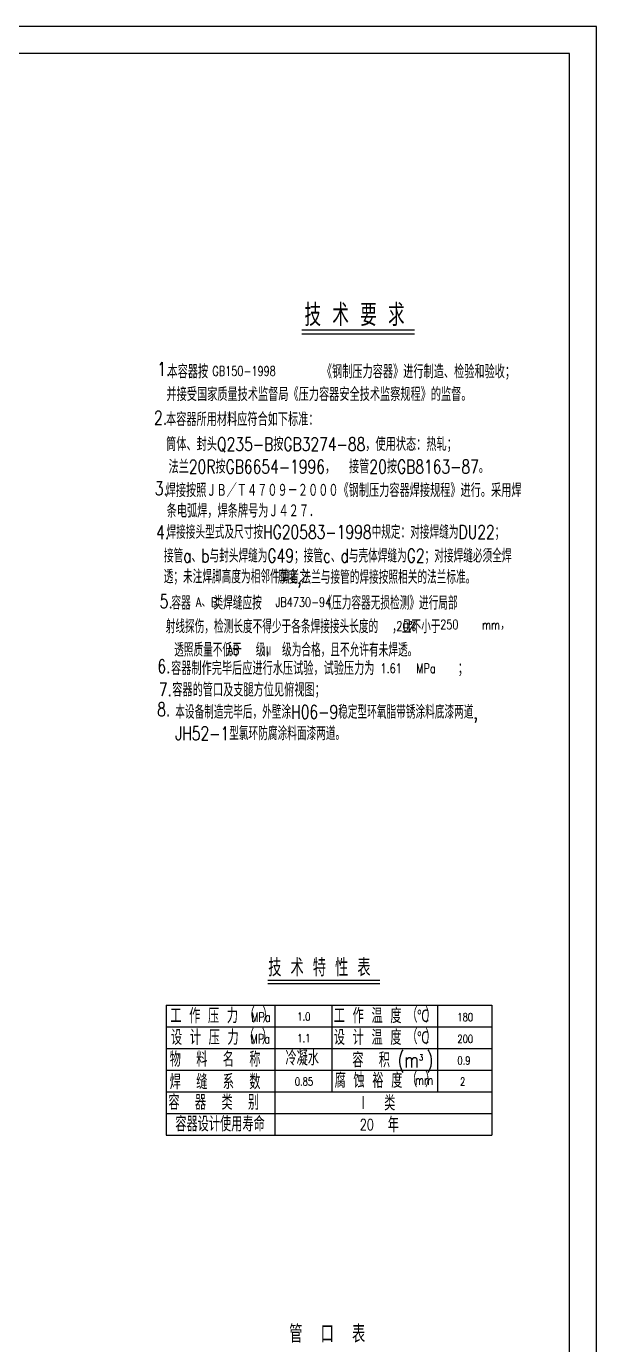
# Model space of a CAD drawing. Extents: x 0 to 5883, y 0 to 2523.
# Drawn here: x 1151 to 1782, y 1064 to 2523 of the extents above; entities that cross this region are included whole.
import ezdxf

# ---------------------------------------------------------------- set-up
doc = ezdxf.new("R2010")
doc.units = 0
doc.header["$LTSCALE"] = 30
doc.header["$MEASUREMENT"] = 0
for name, color, linetype in [('24', 2, 'CONTINUOUS'), ('44', 4, 'CONTINUOUS'), ('YHBORD', 7, 'CONTINUOUS'), ('YHDIM', 1, 'CONTINUOUS'), ('YHSOLID', 7, 'CONTINUOUS'), ('YHTEXT', 3, 'CONTINUOUS'), ('YHTHIN', 1, 'CONTINUOUS')]:
    doc.layers.add(name, color=color, linetype=linetype)
doc.styles.add('HZKT', font='ROMANS', dxfattribs={"width": 0.75, "bigfont": 'HZKT'})
doc.styles.add('SIMPLEX', font='romans.shx', dxfattribs={"width": 0.75, "bigfont": 'hztxt.shx'})
doc.styles.add('UMHZ', font='ROMANS.shx', dxfattribs={"width": 0.75, "bigfont": 'gbcbig.shx'})

# ---------------------------------------------------------------- blocks, each defined once
blk = doc.blocks.new('A$C312A28C5')
at = {"layer": 'YHTEXT', "style": 'SIMPLEX', "width": 0.75}
blk.add_text('8.', height=100, dxfattribs=at).set_placement((0, 178.4))
at = {"layer": 'YHTEXT', "color": 3, "style": 'UMHZ', "width": 0.75}
for s, p in [('本设备制造完毕后，外壁涂H06-9稳定型环氧脂带锈涂料底漆两道,', (132.6, 158.2)), ('JH52-1型氯环防腐涂料面漆两道。', (132.6, 0))]:
    blk.add_text(s, height=100, dxfattribs=at).set_placement(p)

msp = doc.modelspace()

# ---------------------------------------------------------------- linework, layer by layer
at = {"layer": '24'}
msp.add_line((1455.69, 2182.51), (1580.67, 2182.51), dxfattribs=at)
at = {"layer": '44'}
msp.add_line((1455.69, 2187.01), (1580.67, 2187.01), dxfattribs=at)
at = {"layer": 'YHBORD', "color": 1}
msp.add_lwpolyline([(0, 0), (1782, 0), (1782, 2523), (0, 2523)], close=True, dxfattribs=at)
at = {"layer": 'YHBORD'}
msp.add_lwpolyline([(75, 30), (1752, 30), (1752, 2493), (75, 2493)], close=True, dxfattribs=at)
at = {"layer": 'YHSOLID'}
for p, q in [((1418.2, 1467.07), (1542.28, 1467.07)), ((1305.91, 1439.53), (1665.91, 1439.53)), ((1305.91, 1439.53), (1305.91, 1295.53)), ((1665.91, 1439.53), (1665.91, 1295.53)), ((1305.91, 1295.53), (1665.91, 1295.53))]:
    msp.add_line(p, q, dxfattribs=at)
at = {"layer": 'YHTEXT'}
msp.add_line((1418.2, 1463.47), (1542.28, 1463.47), dxfattribs=at)
at = {"layer": 'YHTHIN'}
for p, q in [((1425.91, 1439.53), (1425.91, 1295.53)), ((1489.2, 1439.53), (1489.2, 1367.53)), ((1605.91, 1439.53), (1605.91, 1367.53)), ((1305.91, 1415.53), (1665.91, 1415.53)), ((1305.91, 1391.53), (1665.91, 1391.53)), ((1305.91, 1367.53), (1665.91, 1367.53)), ((1489.2, 1367.53), (1489.2, 1343.53)), ((1605.91, 1367.53), (1605.91, 1343.53)), ((1305.91, 1343.53), (1665.91, 1343.53)), ((1305.91, 1319.53), (1665.91, 1319.53))]:
    msp.add_line(p, q, dxfattribs=at)

# ---------------------------------------------------------------- block references
at = {"layer": 'YHTEXT', "xscale": 0.15, "yscale": 0.15, "zscale": 0.15}
msp.add_blockref('A$C312A28C5', (1295.89, 1732.71), dxfattribs=at)

# ---------------------------------------------------------------- texts
at = {"layer": 'YHDIM', "style": 'HZKT', "width": 0.75}
msp.add_text('3', height=6.55, dxfattribs=at).set_placement((1585.63, 1378.17))
at = {"layer": 'YHTEXT', "width": 0.75}
for s, height, style, p in [('技 术 要 求', 24.375, 'SIMPLEX', (1458.81, 2191.19)), ('1.', 15, 'SIMPLEX', (1295.96, 2136.05)), ('本容器按               《钢制压力容器》进行制造、检验和验收；', 15, 'SIMPLEX', (1307.26, 2133.29)), ('GB150-1998', 10.5, 'SIMPLEX', (1356.91, 2136.14)), ('并接受国家质量技术监督局《压力容器安全技术监察规程》的监督。', 15, 'SIMPLEX', (1306.12, 2108.17)), ('2.', 15, 'SIMPLEX', (1292.33, 2082.23)), ('本容器所用材料应符合如下标准：', 15, 'SIMPLEX', (1305.61, 2080.46)), ('筒体、封头Q235-B按GB3274-88，使用状态：热轧；\u3000\u3000\u3000\u3000\u3000\u3000\u3000\u3000', 15, 'SIMPLEX', (1305.78, 2052.98)), ('法兰20R按GB6654-1996，\u3000\u3000\u3000\u3000\u3000\u3000\u3000\u3000', 15, 'SIMPLEX', (1308.35, 2027.96)), ('接管20按GB8163-87。\u3000\u3000\u3000\u3000\u3000\u3000\u3000\u3000', 15, 'SIMPLEX', (1508.07, 2028.14)), ('3.', 15, 'HZKT', (1293.11, 2004.07)), ('焊接按照ＪＢ／Ｔ４７０９－２０００《钢制压力容器焊接规程》进行。采用焊', 15, 'SIMPLEX', (1305.21, 2001.83)), ('条电弧焊，焊条牌号为Ｊ４２７．', 15, 'SIMPLEX', (1306.33, 1979.12)), ('5.', 15, 'SIMPLEX', (1298.59, 1879.05)), ('A、B', 10.5, 'SIMPLEX', (1338.69, 1880.3)), ('JB4730-94', 10.5, 'SIMPLEX', (1426.68, 1880.27)), ('20%', 10.5, 'SIMPLEX', (1560.5, 1853.77)), ('250', 10.5, 'SIMPLEX', (1608.98, 1855.63)), ('    mm，', 10.5, 'SIMPLEX', (1631.57, 1855.2)), ('AB', 10.5, 'SIMPLEX', (1373.67, 1827.49)), ('Ⅲ ', 10.5, 'SIMPLEX', (1412.22, 1825.69)), ('6.', 15, 'SIMPLEX', (1296.03, 1807.04)), ('容器制作完毕后应进行水压试验，试验压力为           ；', 15, 'SIMPLEX', (1311.23, 1804.84)), ('1.61', 10.5, 'SIMPLEX', (1542.88, 1807.01)), ('     MPa', 10.5, 'SIMPLEX', (1553.03, 1807.04)), ('7.', 15, 'SIMPLEX', (1297.66, 1781.36)), ('容器的管口及支腿方位见俯视图；', 15, 'SIMPLEX', (1312.56, 1781)), ('技 术 特 性 表', 19.5, 'SIMPLEX', (1418.67, 1471.3)), ('工 作 压 力', 16.5, 'SIMPLEX', (1310.36, 1419.39)), ('（ ）', 16.5, 'SIMPLEX', (1391.44, 1420.15)), ('MPa', 10.5, 'SIMPLEX', (1399.76, 1420.9)), ('1.0', 9, 'SIMPLEX', (1450.89, 1422.28)), ('工 作 温 度', 16.5, 'SIMPLEX', (1491.21, 1419.39)), ('（ ）', 16.5, 'SIMPLEX', (1571.55, 1420.15)), ('℃', 13.5, 'SIMPLEX', (1582.82, 1420.9)), ('180', 9, 'SIMPLEX', (1627.97, 1421.57)), ('设 计 压 力', 16.5, 'SIMPLEX', (1311.04, 1395.39)), ('（ ）', 16.5, 'SIMPLEX', (1390.76, 1396.15)), ('MPa', 10.5, 'SIMPLEX', (1399.08, 1396.9)), ('1.1', 9, 'SIMPLEX', (1450.89, 1398.28)), ('设 计 温 度', 16.5, 'SIMPLEX', (1491.21, 1395.39)), ('（ ）', 16.5, 'SIMPLEX', (1571.55, 1396.15)), ('℃', 13.5, 'SIMPLEX', (1582.82, 1396.9)), ('200', 9, 'SIMPLEX', (1627.97, 1397.57)), ('物  料  名  称', 16.5, 'SIMPLEX', (1309.71, 1371.19)), ('冷凝水', 16.5, 'SIMPLEX', (1437.69, 1372.59)), ('容  积 (m )', 16.5, 'SIMPLEX', (1511.7, 1370.43)), ('0.9', 9, 'SIMPLEX', (1627.97, 1373.57)), ('焊  缝  系  数', 16.5, 'SIMPLEX', (1309.71, 1346.24)), ('0.85', 9, 'SIMPLEX', (1448.11, 1350.28)), ('腐 蚀 裕 度', 16.5, 'SIMPLEX', (1492.12, 1347.75)), ('（ ）', 16.5, 'SIMPLEX', (1571.25, 1348.85)), ('mm', 10.5, 'SIMPLEX', (1580.98, 1351.02)), ('2', 9, 'SIMPLEX', (1630.9, 1350.28)), ('容  器  类  别', 16.5, 'SIMPLEX', (1308.22, 1323.56)), ('Ⅰ  类', 16.5, 'SIMPLEX', (1517.54, 1322.75)), ('容器设计使用寿命', 16.5, 'SIMPLEX', (1315.87, 1299.56)), ('年', 16.5, 'SIMPLEX', (1550.91, 1298.75)), ('20', 12, 'SIMPLEX', (1520.07, 1301.15)), ('管  口  表', 19.5, 'SIMPLEX', (1441.99, 1065.67))]:
    msp.add_text(s, height=height, dxfattribs=dict(at, style=style)).set_placement(p)
at = {"layer": 'YHTEXT', "color": 3, "style": 'HZKT', "width": 0.75}
for s, p in [('4.', (1294.68, 1955.38)), ('焊接接头型式及尺寸按HG20583-1998中规定：对接焊缝为DU22；', (1306.11, 1955.66)), ('接管a、b与封头焊缝为G49；接管c、d与壳体焊缝为G2；对接焊缝必须全焊', (1303.31, 1929.4)), ('透；未注焊脚高度为相邻件薄者之', (1303.08, 1906.31)), ('厚度,法兰与接管的焊接按照相关的法兰标准。', (1429.26, 1905.79)), ('容器   类焊缝应按        《压力容器无损检测》进行局部', (1311.58, 1877.25)), ('   射线探伤，检测长度不得少于各条焊接接头长度的  ，且不小于   ', (1280.09, 1851.12)), ('透照质量不低于  级， 级为合格，且不允许有未焊透。', (1314.65, 1825.29))]:
    msp.add_text(s, height=15, dxfattribs=at).set_placement(p)

doc.saveas('drawing.dxf')
